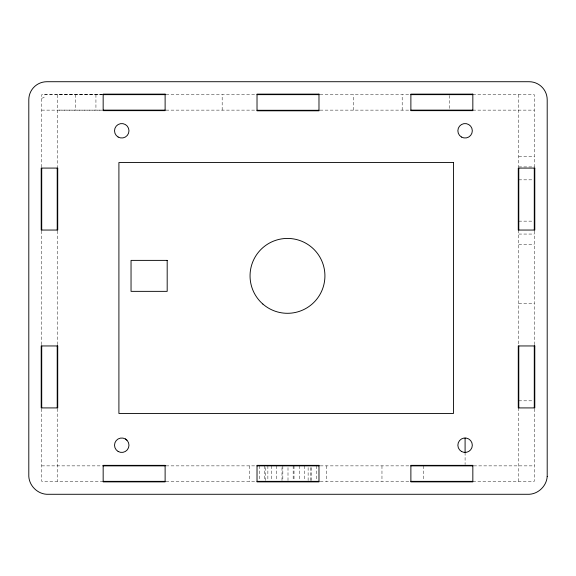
<?xml version="1.0" encoding="UTF-8"?>
<svg xmlns="http://www.w3.org/2000/svg" width="576" height="576" viewBox="0 0 576 576"><rect width="100%" height="100%" fill="white"/><g stroke="black" fill="none" stroke-linecap="round" stroke-linejoin="round"><path stroke-width="0.43" stroke-dasharray="2.88 2.16" d="M222.17 110.131L222.17 94.644M353.311 110.131L353.311 94.644M402.185 110.131L402.185 94.644M449.676 108.41L449.676 95.501M41.724 98.251L43.97 97.596L44.482 94.644L102.276 94.644M102.276 94.378L57.211 94.615L57.211 167.198M41.724 110.131L102.276 110.131L57.211 110.102M103.162 94.644L41.724 94.644L41.724 168.084M166.01 94.644L255.802 94.644M320.076 94.644L409.99 94.644M472.838 94.644L534.276 94.644L534.276 168.084M166.01 110.131L255.406 110.131M320.076 110.131L409.99 110.131M472.838 110.131L534.276 110.131M518.789 156.6L534.276 156.6M518.789 166.925L534.276 166.925M518.789 179.834L533.419 179.834M518.789 221.141L533.419 221.141M518.789 234.058L534.276 234.058M518.789 244.361L534.276 244.361M518.789 303.746L534.276 303.746M518.789 400.817L533.419 400.817M41.724 465.869L103.162 465.869M166.01 465.869L255.773 465.869M320.227 465.869L410.882 465.869M473.724 465.869L534.276 465.869M103.162 481.356L41.724 481.356L41.724 407.916M166.01 481.356L255.773 481.356M320.227 481.356L410.882 481.356M472.838 481.356L534.276 481.356L534.276 408.802M534.276 230.94L534.276 345.089M518.789 94.644L518.789 167.198M518.789 230.047L518.789 345.089M518.789 407.916L518.789 481.356M465.091 452.448L465.091 464.494M423.274 465.869L423.274 480.499M381.967 465.869L381.967 481.356M326.722 465.869L326.722 481.356M316.397 465.869L316.397 480.499M311.234 467.59L311.234 480.499M310.442 467.59L310.442 480.499M308.124 467.59L308.124 480.499M304.43 465.869L304.43 480.499M299.614 465.869L299.614 480.499M294.012 465.869L294.012 480.499M293.162 465.869L293.162 480.499M288 467.59L288 480.499M282.838 465.869L282.838 480.499M281.988 467.59L281.988 480.499M276.386 465.869L276.386 480.499M271.57 465.869L271.57 480.499M267.876 465.869L267.876 480.499M265.558 467.59L265.558 480.499M264.766 465.869L264.766 480.499M259.603 465.869L259.603 480.499M249.278 465.869L249.278 481.356M95.933 94.644L95.933 110.131M75.283 94.644L75.283 110.131M57.211 230.94L57.211 345.953M57.211 408.802L57.211 481.356M41.724 230.94L41.724 345.06"/><path stroke-width="0.86" d="M103.162 94.644L165.118 94.644M257.018 94.644L318.982 94.644M410.882 94.644L472.838 94.644M103.162 110.131L165.118 110.131M410.882 110.131L472.838 110.131M257.018 110.29L318.982 110.29M103.162 465.869L165.118 465.869M257.018 465.869L318.982 465.869M410.882 465.869L472.838 465.869M103.162 481.356L165.118 481.356M257.018 481.356L318.982 481.356M410.882 481.356L472.838 481.356M125.359 438.955L126.857 440.107M534.276 168.084L534.276 230.047M534.276 345.953L534.276 407.916M518.789 168.084L518.789 230.047M518.789 345.953L518.789 407.916M465.091 437.99L465.091 452.448M57.211 168.084L57.211 230.047M57.211 345.953L57.211 407.916M41.724 168.084L41.724 230.047M41.724 345.953L41.724 407.916M547.2 476.374C546.703 485.712 538.632 493.783 529.294 494.28L46.706 494.28C37.368 493.783 29.29 485.712 28.8 476.374L28.8 99.792A18.072 18.072 0 0 1 46.872 81.72L529.128 81.72A18.072 18.072 0 0 1 547.2 99.792L547.2 476.374M165.118 94.126L103.162 94.126L103.162 110.65L165.118 110.65L165.118 94.126M318.982 94.126L257.018 94.126L257.018 110.801L318.982 110.801L318.982 94.126M472.838 94.126L410.882 94.126L410.882 110.65L472.838 110.65L472.838 94.126M453.478 162.54L118.908 162.54L118.908 413.46L453.478 413.46L453.478 162.54M57.73 168.084L41.206 168.084L41.206 230.047L57.73 230.047L57.73 168.084M534.794 168.084L518.27 168.084L518.27 230.047L534.794 230.047L534.794 168.084M167.184 260.381L131.04 260.381L131.04 291.355L167.184 291.355L167.184 260.381M57.73 345.953L41.206 345.953L41.206 407.916L57.73 407.916L57.73 345.953M534.794 345.953L518.27 345.953L518.27 407.916L534.794 407.916L534.794 345.953M165.118 465.35L103.162 465.35L103.162 481.874L165.118 481.874L165.118 465.35M318.982 465.35L257.018 465.35L257.018 481.874L318.982 481.874L318.982 465.35M472.838 465.35L410.882 465.35L410.882 481.874L472.838 481.874L472.838 465.35M461.477 451.476A7.229 7.229 0 0 0 472.32 445.219A7.229 7.229 0 0 0 461.477 438.955A7.229 7.229 0 0 0 461.477 451.476M461.477 137.045A7.229 7.229 0 0 0 472.32 130.781A7.229 7.229 0 0 0 461.477 124.524A7.229 7.229 0 0 0 461.477 137.045M118.138 451.476A7.229 7.229 0 0 0 128.974 445.219A7.229 7.229 0 0 0 118.138 438.955A7.229 7.229 0 0 0 118.138 451.476M118.138 137.045A7.229 7.229 0 0 0 128.974 130.781A7.229 7.229 0 0 0 118.138 124.524A7.229 7.229 0 0 0 118.138 137.045M262.865 304.063A37.433 37.433 0 0 0 324.216 283.09A37.433 37.433 0 0 0 275.371 240.444A37.433 37.433 0 0 0 262.865 304.063"/></g></svg>
